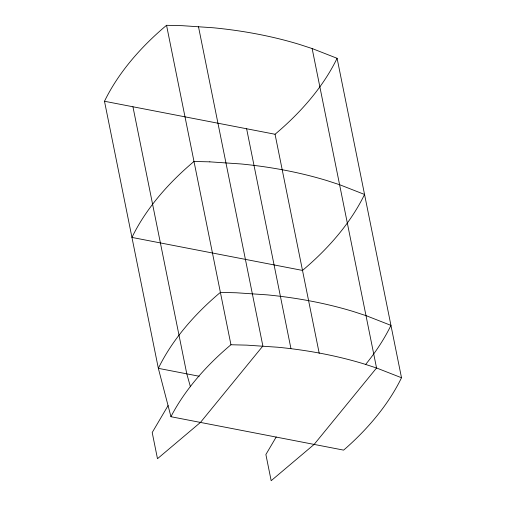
<?xml version="1.0" encoding="UTF-8"?>
<svg xmlns="http://www.w3.org/2000/svg" width="506" height="506" viewBox="0 0 506 506"><rect width="100%" height="100%" fill="white"/><g stroke="black" fill="none" stroke-linecap="round" stroke-linejoin="round"><path stroke-width="0.76" d="M170.958 416.716L172.287 414.11A331.386 192.438 -11.4 0 1 230.951 344.75L246.801 345.143L277.864 347.242A375.68 218.156 -11.4 0 1 363.896 363.884L376.894 368.115L401.511 377.754A331.386 192.438 -11.4 0 1 346.313 447.785L343.612 450.119L170.958 416.716L158.346 368.343L104.489 101.263A331.386 192.438 -11.4 0 1 166.544 25.3L182.388 25.686L213.45 27.786A375.68 218.156 -11.4 0 1 299.482 44.433L312.48 48.665L337.097 58.298L401.511 377.754M168.106 405.546L152.205 432.522L157.486 458.702L200.458 422.421L262.873 346.003L198.46 26.552M276.219 436.982L265.884 454.514L271.165 480.7L314.137 444.413L376.553 368.001L312.139 48.551M104.489 101.263L275.049 134.261A331.386 192.438 -11.4 0 0 337.097 58.298M199.168 376.243L158.346 368.343A331.386 192.438 -11.4 0 1 220.395 292.379L236.239 292.772L267.301 294.871A375.68 218.156 -11.4 0 1 353.333 311.519L366.331 315.744L390.948 325.383A331.386 192.438 -11.4 0 1 365.61 364.465M190.42 386.755L186.796 373.852L132.939 106.766M275.049 134.261L319.216 353.315M246.618 128.764L290.944 348.59M166.544 25.3L230.951 344.75M209.838 161.85L193.994 161.458A331.386 192.438 -11.4 0 0 131.946 237.422L302.499 270.425A331.386 192.438 -11.4 0 0 364.548 194.462L339.937 184.823L326.933 180.591A375.68 218.156 -11.4 0 0 240.9 163.95L209.838 161.85"/></g></svg>
